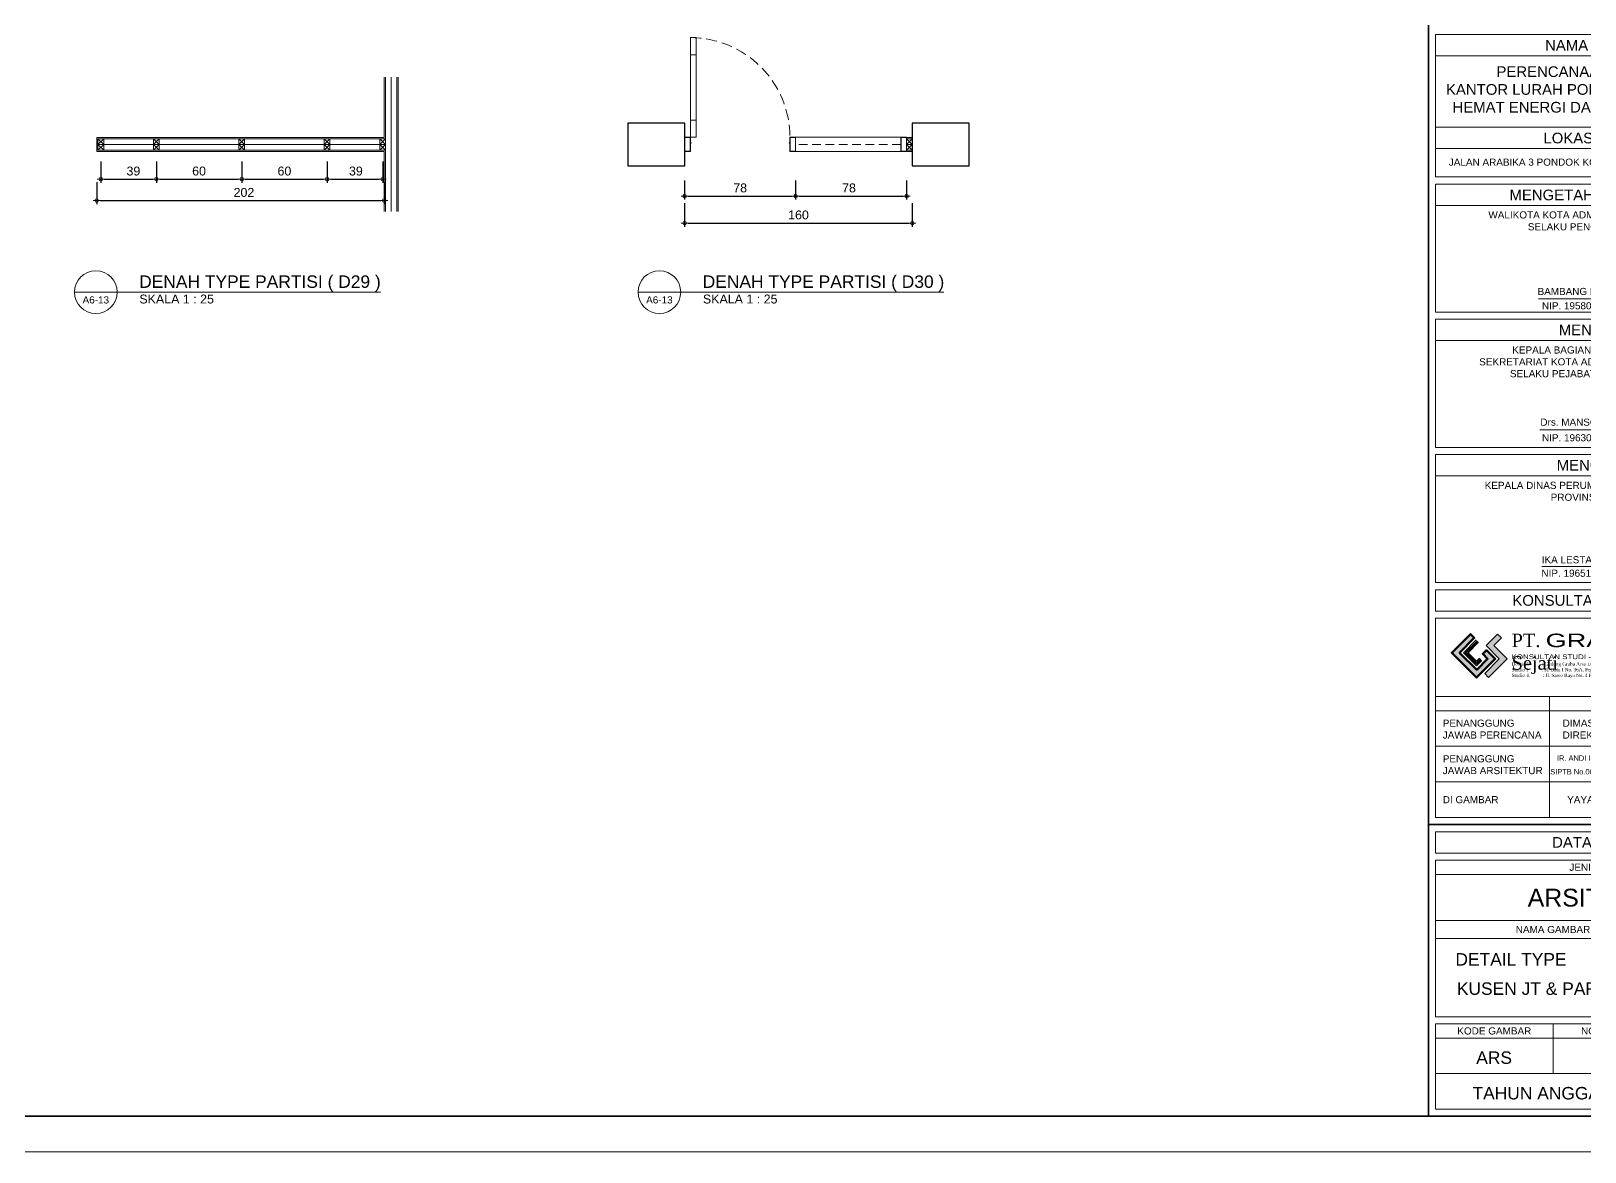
# Model space of a CAD drawing. Header units: millimetres. Extents: x -11 to 1625, y -267 to 180.
# Drawn here: x 944.93 to 988.61, y -102 to -70.5 of the extents above; entities that cross this region are included whole.
import ezdxf
from ezdxf.enums import TextEntityAlignment as Align

# ---------------------------------------------------------------- set-up
doc = ezdxf.new("R2010")
doc.units = ezdxf.units.MM
doc.linetypes.add('HIDDEN', pattern=[0.375, 0.25, -0.125])
for name, color, linetype, lineweight in [('ars', 11, 'Continuous', 5), ('GRS KOP', 1, 'Continuous', 35), ('KOLOM', 1, 'Continuous', 30), ('kop', 7, 'Continuous', 20), ('kus', 63, 'Continuous', 15), ('logo', 7, 'Continuous', 50), ('not', 7, 'Continuous', 20), ('PARTISI', 190, 'Continuous', 9), ('u', 6, 'Continuous', 20)]:
    doc.layers.add(name, color=color, linetype=linetype, lineweight=lineweight)
doc.styles.add('BARU', font='complex.shx')
doc.styles.get("Standard").update_dxf_attribs({"font": 'ARIALUNI.TTF'})
doc.dimstyles.new('SK-25', dxfattribs={"dimtxt": 0.25, "dimasz": 0.1, "dimexe": 0.1, "dimexo": 0, "dimgap": 0.1, "dimtad": 1, "dimdec": 0, "dimlfac": 25, "dimzin": 12, "dimdsep": 46, "dimtxsty": 'Standard', "dimblk": 'BULAT', "dimcen": 0.1, "dimclrd": 256, "dimadec": 0, "dimazin": 3, "dimtfac": 1, "dimtdec": 0, "dimtofl": 0, "dimtmove": 0, "dimatfit": 3, "dimldrblk": 'BULAT', "dimfxl": 0, "dimtolj": 1, "dimtzin": 0, "dimarcsym": 0})

# ---------------------------------------------------------------- blocks, each defined once
blk = doc.blocks.new('logo granitindo baru')
at = {"layer": 'logo'}
for points in [[(1.03, 1.463), (0.916, 1.574), (0.366, 1.024), (1.1, 0.289), (1.652, 0.843), (1.392, 1.098), (1.281, 0.987), (1.423, 0.84), (1.102, 0.519), (0.594, 1.025)], [(1.721, 1.576), (1.381, 1.236), (1.771, 0.842), (1.341, 0.407), (1.454, 0.294), (2.001, 0.844), (1.609, 1.237), (1.835, 1.464)]]:
    blk.add_hatch(color=8, dxfattribs=at).paths.add_polyline_path(points)
blk.add_lwpolyline([(1.03, 1.463), (0.916, 1.574), (0.366, 1.024), (1.1, 0.289), (1.652, 0.843), (1.392, 1.098), (1.281, 0.987), (1.423, 0.84), (1.102, 0.519), (0.594, 1.025), (1.03, 1.463), (0.916, 1.574)], dxfattribs=at)
at = {"layer": 'logo', "lineweight": 13}
for points in [[(1.089, 1.403), (0.713, 1.026), (1.101, 0.638), (1.258, 0.794)], [(1.112, 1.38), (0.759, 1.026), (1.101, 0.683), (1.235, 0.817)], [(1.134, 1.357), (0.803, 1.026), (1.101, 0.728), (1.213, 0.839)], [(1.157, 1.334), (0.85, 1.026), (1.101, 0.775), (1.189, 0.863)]]:
    blk.add_lwpolyline(points, dxfattribs=at)
at = {"layer": 'logo', "lineweight": 0}
blk.add_lwpolyline([(1.721, 1.576), (1.381, 1.236), (1.771, 0.842), (1.341, 0.407), (1.454, 0.294), (2.001, 0.844), (1.609, 1.237), (1.835, 1.464), (1.721, 1.576)], dxfattribs=at)
at = {"layer": 'logo', "insert": (2.134, 1.589), "char_height": 0.4, "width": 7.66452, "attachment_point": 1}
blk.add_mtext('{\\fTimes New Roman|b0|i0|c0|p18;PT. \\fCityBlueprint|b0|i0|c2|p2;\\W1.5;GRANITINDO \\fTimes New Roman|b0|i0|c0|p18;\\W1;Cipta Sejati}', dxfattribs=at)
at = {"layer": 'logo', "insert": (2.134, 0.975), "char_height": 0.1, "attachment_point": 1}
blk.add_mtext_dynamic_manual_height_columns('{\\f@Arial Unicode MS|b0|i0|c0|p34;\\H1.4x;\\W1.2;KONSULTAN STUDI - PERENCANA - PENGAWAS - MANAJEMEN\\fTimes New Roman|b0|i0|c0|p18;\\P\\pt0.9;\\H0.71429x;\\W1;Domisili ^I: Gedung Graha Arsa Lt. 4 Jl.Siaga Raya No. 31, Pejaten Barat, Jakarta Selatan 12510\\PStudio I ^I: Jl. Batu I No. 36A, Pejaten Timur, Jakarta Selatan 12510 Tlp. 021 - 71082879 Fax. 021 - 7972072\\PStudio II          : Jl. Sawo Raya No. 4 Rawamangun, Jakarta Timur 13220 Telp / Fax. 021 - 4717152}', width=9.56937, gutter_width=0, heights=[1.67], dxfattribs=at)
blk = doc.blocks.new('kop')
at = {"layer": 'GRS KOP'}
for p, q in [((73, 1), (73, 54)), ((73, 9.2), (83, 9.2))]:
    blk.add_line(p, q, dxfattribs=at)
blk.add_lwpolyline([(1, 54), (83, 54), (83, 1), (1, 1)], close=True, dxfattribs=at)
at = {"layer": 'kop'}
for p, q in [((73.2, 27.4), (73.2, 31.4)), ((82.8, 31.4), (73.2, 31.4)), ((82.8, 30.8), (73.2, 30.8)), ((82.8, 28.8), (73.2, 28.8)), ((82.8, 28.2), (73.2, 28.2)), ((82.8, 27.4), (73.2, 27.4)), ((73.2, 23.6), (73.2, 27.2)), ((82.8, 27.2), (73.2, 27.2)), ((82.8, 26.6), (73.2, 26.6)), ((82.8, 23.6), (73.2, 23.6)), ((76.089, 23.976), (79.928, 23.976)), ((73.2, 19.8), (73.2, 23.4)), ((82.8, 23.4), (73.2, 23.4)), ((82.8, 22.8), (73.2, 22.8)), ((76.127, 20.296), (79.863, 20.296)), ((82.8, 19.8), (73.2, 19.8)), ((73.2, 16), (73.2, 19.6)), ((82.8, 19.6), (73.2, 19.6)), ((82.8, 19), (73.2, 19)), ((82.8, 16), (73.2, 16)), ((73.2, 9.4), (73.2, 15)), ((82.8, 15), (73.2, 15)), ((82.8, 12.8), (73.2, 12.8)), ((76.4, 9.4), (76.4, 12.8)), ((82.8, 12.4), (73.2, 12.4)), ((73.2, 12.4), (73.2, 11.4)), ((82.8, 11.4), (73.2, 11.4)), ((82.8, 10.4), (73.2, 10.4)), ((82.8, 9.4), (73.2, 9.4)), ((73.2, 7.8), (82.8, 7.8)), ((73.2, 6.5), (82.8, 6.5)), ((73.2, 6), (82.8, 6)), ((76.5, 2.2), (76.5, 3.6)), ((73.2, 3.2), (82.8, 3.2)), ((73.2, 2.2), (82.8, 2.2))]:
    blk.add_line(p, q, dxfattribs=at)
at = {"layer": 'kop', "color": 7}
blk.add_line((0, 0), (84, 0), dxfattribs=at)
at = {"layer": 'kop'}
blk.add_lwpolyline([(76.189, 16.449), (79.826, 16.449)], dxfattribs=at)
for points in [[(73.2, 15.2), (82.8, 15.2), (82.8, 15.8), (73.2, 15.8)], [(73.2, 8.4), (82.8, 8.4), (82.8, 9), (73.2, 9)], [(73.2, 3.8), (82.8, 3.8), (82.8, 8.2), (73.2, 8.2)], [(73.2, 1.2), (82.8, 1.2), (82.8, 3.6), (73.2, 3.6)]]:
    blk.add_lwpolyline(points, close=True, dxfattribs=at)
at = {"xscale": 0.9500000000000455, "yscale": 0.9500000000000455, "zscale": 0.9500000000000455}
blk.add_blockref('logo granitindo baru', (73.307, 13.056), dxfattribs=at)
at = {"layer": 'kop'}
for s, height, p in [('NAMA KEGIATAN', 0.3, (78, 31.1)), ('LOKASI / ALAMAT', 0.3, (78, 28.5)), ('JALAN ARABIKA 3 PONDOK KOPI, DURENSAWIT, JAKARTA TIMUR', 0.2, (77.986, 27.8)), ('MENGETAHUI / MENCATAT', 0.3, (78, 26.9)), ('BAMBANG MUSYAWARDANA', 0.19926, (78.007, 24.183)), ('NIP. 19580928 198703 1 003', 0.19926, (78.007, 23.78)), ('MENYETUJUI', 0.3, (78, 23.1)), ('Drs. MANSON SINAGA, M.Si.', 0.19926, (78.009, 20.496)), ('NIP. 19630114 198503 1 008', 0.19926, (78.009, 20.071)), ('MENGETAHUI', 0.3, (78, 19.3)), ('IKA LESTARI AJI, S.E., M.M.', 0.2, (77.999, 16.625)), ('NIP. 19651215 198503 2 003', 0.2, (77.999, 16.264)), ('KONSULTAN PERENCANA', 0.3, (78, 15.5)), ('DATA GAMBAR', 0.3, (78, 8.7)), ('JENIS GAMBAR', 0.2, (78, 8)), ('ARSITEKTUR', 0.5, (78, 7.146)), ('NAMA GAMBAR', 0.2, (76.5, 6.25)), ('KODE GAMBAR', 0.2, (74.85, 3.4)), ('NO. LEMBAR', 0.2, (78.15, 3.4)), ('ARS', 0.35, (74.844, 2.65)), ('TAHUN ANGGARAN', 0.35, (76.545, 1.65))]:
    blk.add_text(s, height=height, dxfattribs=at).set_placement(p, align=Align.MIDDLE)
blk.add_text('SIPTB No.0066/P/A-A/DPPB/1-2012', height=0.15, dxfattribs=at).set_placement((78.122, 10.609), align=Align.CENTER)
at = {"layer": 'kop', "insert": (73.464, 30.51), "char_height": 0.3, "attachment_point": 1}
blk.add_mtext_dynamic_manual_height_columns('\\pi1.446;PERENCANAAN REHAB TOTAL \\P\\pi0.026798;KANTOR LURAH PONDOK KOPI BERKONSEP \\P\\pi0.21087;HEMAT ENERGI DAN RAMAH LINGKUNGAN', width=9.06362, gutter_width=1.5, heights=[0], dxfattribs=at)
at = {"layer": 'kop', "char_height": 0.2, "attachment_point": 1, "style": 'BARU'}
for s, width, insert in [('\\pi0.65609;{\\fArial|b0|i0|c0|p34;WALIKOTA KOTA ADMINISTRASI JAKARTA TIMUR\\P\\pi1.7645;SELAKU PENGGUNA ANGGARAN}', 7.94943, (74.027, 26.434)), ('\\pi1.5072;{\\fArial|b0|i0|c0|p34;KEPALA BAGIAN TATA PEMERINTAHAN\\P\\pi0.57794;SEKRETARIAT KOTA ADMINISTRASI JAKARTA TIMUR\\P\\pi1.4412;SELAKU PEJABAT PEMBUAT KOMITMEN}', 8.28085, (73.847, 22.638)), ('\\pi1.1521;{\\fArial|b0|i0|c0|p34;KEPALA DINAS PERUMAHAN DAN GEDUNG PEMDA\\P\\pi3.0079;PROVINSI DKI JAKARTA}', 9.20836, (73.427, 18.833))]:
    blk.add_mtext_dynamic_manual_height_columns(s, width=width, gutter_width=1.5, heights=[0], dxfattribs=dict(at, insert=insert))
at = {"layer": 'kop', "attachment_point": 1}
for s, insert, char_height, width in [('PENANGGUNG\\PJAWAB PERENCANA', (73.4, 12.15), 0.2, 8.33062), ('DIMAS VALINDRA, ST\\PDIREKTUR UTAMA', (76.77, 12.15), 0.2, 8.16499), ('PENANGGUNG\\PJAWAB ARSITEKTUR', (73.4, 11.15), 0.2, 8.79211), ('IR. ANDI ISKANDAR MASSERY', (76.609, 11.143), 0.15, 4.04264), ('DI GAMBAR', (73.4, 10), 0.2, 7.59768)]:
    blk.add_mtext(s, dxfattribs=dict(at, insert=insert, char_height=char_height, width=width))
at = {"layer": 'kop', "style": 'BARU', "flags": 4}
for p, height in [((73.8, 5.4), 0.35), ((80.303, 5.382), 0.25), ((73.8, 4.9), 0.35), ((80.303, 4.882), 0.25), ((73.8, 4.4), 0.35), ((80.303, 4.382), 0.25)]:
    blk.add_attdef('-', p, '', height=height, dxfattribs=at)
at = {"layer": 'kop', "flags": 4}
for tag, p in [('AR-00', (78.057, 2.648)), ('00', (81.238, 2.647))]:
    blk.add_attdef(tag, text='', height=0.35, dxfattribs=at).set_placement(p, align=Align.MIDDLE)
blk = doc.blocks.new('BULAT')
for p, q in [((-1, 0), (1, 0)), ((0, -1), (0, 1))]:
    blk.add_line(p, q)
blk.add_circle((0, 0), 0.5)
blk = doc.blocks.new('*D1962')
at = {"layer": 'Defpoints', "color": 0, "ltscale": 0.15}
for p in [(946.771, -74.746), (954.855, -74.746), (954.855, -75.263)]:
    blk.add_point(p, dxfattribs=at)
at = {"layer": 'u', "color": 0, "lineweight": -2, "ltscale": 0.15}
for p, q in [((946.771, -74.746), (946.771, -75.363)), ((954.855, -74.746), (954.855, -75.363))]:
    blk.add_line(p, q, dxfattribs=at)
at = {"layer": 'u', "lineweight": -2, "ltscale": 0.15}
blk.add_line((946.871, -75.263), (954.755, -75.263), dxfattribs=at)
at = {"layer": 'u', "lineweight": -2, "ltscale": 0.15, "xscale": 0.1, "yscale": 0.1, "zscale": 0.1, "rotation": 180}
blk.add_blockref('BULAT', (946.771, -75.263), dxfattribs=at)
at = {"layer": 'u', "lineweight": -2, "ltscale": 0.15, "xscale": 0.1, "yscale": 0.1, "zscale": 0.1}
blk.add_blockref('BULAT', (954.855, -75.263), dxfattribs=at)
at = {"layer": 'u', "color": 0, "ltscale": 0.15, "insert": (950.911, -75.035), "char_height": 0.25, "attachment_point": 5}
blk.add_mtext('\\A1;202', dxfattribs=at)
blk = doc.blocks.new('*D1963')
at = {"layer": 'Defpoints', "color": 0, "ltscale": 0.15}
for p in [(948.449, -74.163), (950.849, -74.163), (950.849, -74.663)]:
    blk.add_point(p, dxfattribs=at)
at = {"layer": 'u', "color": 0, "lineweight": -2, "ltscale": 0.15}
for p, q in [((948.449, -74.163), (948.449, -74.763)), ((950.849, -74.163), (950.849, -74.763))]:
    blk.add_line(p, q, dxfattribs=at)
at = {"layer": 'u', "lineweight": -2, "ltscale": 0.15}
blk.add_line((948.549, -74.663), (950.749, -74.663), dxfattribs=at)
at = {"layer": 'u', "lineweight": -2, "ltscale": 0.15, "xscale": 0.1, "yscale": 0.1, "zscale": 0.1, "rotation": 180}
blk.add_blockref('BULAT', (948.449, -74.663), dxfattribs=at)
at = {"layer": 'u', "lineweight": -2, "ltscale": 0.15, "xscale": 0.1, "yscale": 0.1, "zscale": 0.1}
blk.add_blockref('BULAT', (950.849, -74.663), dxfattribs=at)
at = {"layer": 'u', "color": 0, "ltscale": 0.15, "insert": (949.649, -74.435), "char_height": 0.25, "attachment_point": 5}
blk.add_mtext('\\A1;60', dxfattribs=at)
blk = doc.blocks.new('*D1964')
at = {"layer": 'Defpoints', "color": 0, "ltscale": 0.15}
for p in [(950.849, -74.163), (953.249, -74.163), (953.249, -74.663)]:
    blk.add_point(p, dxfattribs=at)
at = {"layer": 'u', "color": 0, "lineweight": -2, "ltscale": 0.15}
for p, q in [((950.849, -74.163), (950.849, -74.763)), ((953.249, -74.163), (953.249, -74.763))]:
    blk.add_line(p, q, dxfattribs=at)
at = {"layer": 'u', "lineweight": -2, "ltscale": 0.15}
blk.add_line((950.949, -74.663), (953.149, -74.663), dxfattribs=at)
at = {"layer": 'u', "lineweight": -2, "ltscale": 0.15, "xscale": 0.1, "yscale": 0.1, "zscale": 0.1, "rotation": 180}
blk.add_blockref('BULAT', (950.849, -74.663), dxfattribs=at)
at = {"layer": 'u', "lineweight": -2, "ltscale": 0.15, "xscale": 0.1, "yscale": 0.1, "zscale": 0.1}
blk.add_blockref('BULAT', (953.249, -74.663), dxfattribs=at)
at = {"layer": 'u', "color": 0, "ltscale": 0.15, "insert": (952.049, -74.435), "char_height": 0.25, "attachment_point": 5}
blk.add_mtext('\\A1;60', dxfattribs=at)
blk = doc.blocks.new('*D1965')
at = {"layer": 'Defpoints', "color": 0, "ltscale": 0.15}
for p in [(953.249, -74.163), (954.811, -74.163), (954.811, -74.663)]:
    blk.add_point(p, dxfattribs=at)
at = {"layer": 'u', "color": 0, "lineweight": -2, "ltscale": 0.15}
for p, q in [((953.249, -74.163), (953.249, -74.763)), ((954.811, -74.163), (954.811, -74.763))]:
    blk.add_line(p, q, dxfattribs=at)
at = {"layer": 'u', "lineweight": -2, "ltscale": 0.15}
blk.add_line((953.349, -74.663), (954.711, -74.663), dxfattribs=at)
at = {"layer": 'u', "lineweight": -2, "ltscale": 0.15, "xscale": 0.1, "yscale": 0.1, "zscale": 0.1, "rotation": 180}
blk.add_blockref('BULAT', (953.249, -74.663), dxfattribs=at)
at = {"layer": 'u', "lineweight": -2, "ltscale": 0.15, "xscale": 0.1, "yscale": 0.1, "zscale": 0.1}
blk.add_blockref('BULAT', (954.811, -74.663), dxfattribs=at)
at = {"layer": 'u', "color": 0, "ltscale": 0.15, "insert": (954.057, -74.435), "char_height": 0.25, "attachment_point": 5}
blk.add_mtext('\\A1;39', dxfattribs=at)
blk = doc.blocks.new('*D1966')
at = {"layer": 'Defpoints', "color": 0, "ltscale": 0.15}
for p in [(946.887, -74.163), (948.449, -74.163), (948.449, -74.663)]:
    blk.add_point(p, dxfattribs=at)
at = {"layer": 'u', "color": 0, "lineweight": -2, "ltscale": 0.15}
for p, q in [((946.887, -74.163), (946.887, -74.763)), ((948.449, -74.163), (948.449, -74.763))]:
    blk.add_line(p, q, dxfattribs=at)
at = {"layer": 'u', "lineweight": -2, "ltscale": 0.15}
blk.add_line((946.987, -74.663), (948.349, -74.663), dxfattribs=at)
at = {"layer": 'u', "lineweight": -2, "ltscale": 0.15, "xscale": 0.1, "yscale": 0.1, "zscale": 0.1, "rotation": 180}
blk.add_blockref('BULAT', (946.887, -74.663), dxfattribs=at)
at = {"layer": 'u', "lineweight": -2, "ltscale": 0.15, "xscale": 0.1, "yscale": 0.1, "zscale": 0.1}
blk.add_blockref('BULAT', (948.449, -74.663), dxfattribs=at)
at = {"layer": 'u', "color": 0, "ltscale": 0.15, "insert": (947.803, -74.435), "char_height": 0.25, "attachment_point": 5}
blk.add_mtext('\\A1;39', dxfattribs=at)
blk = doc.blocks.new('Ndtpd')
blk.add_line((0.747, 0), (-0.747, 0))
blk.add_circle((0, 0), 0.747)
at = {"flags": 4}
for tag, height, p in [('NO', 0.5, (0, 0.148)), ('NOLBR', 0.3, (0, -0.398))]:
    blk.add_attdef(tag, text='', height=height, dxfattribs=at).set_placement(p, align=Align.CENTER)
for tag, p, height in [('NDTPD', (1.516, 0.148), 0.5), ('SKALA', (1.523, -0.398), 0.3)]:
    blk.add_attdef(tag, p, '', height=height, dxfattribs=at)
blk = doc.blocks.new('*D2210')
at = {"layer": 'Defpoints', "color": 0, "ltscale": 0.15}
for p in [(963.301, -74.7), (966.421, -74.7), (966.421, -75.136)]:
    blk.add_point(p, dxfattribs=at)
at = {"layer": 'u', "color": 0, "lineweight": -2, "ltscale": 0.15}
for p, q in [((963.301, -74.7), (963.301, -75.236)), ((966.421, -74.7), (966.421, -75.236))]:
    blk.add_line(p, q, dxfattribs=at)
at = {"layer": 'u', "lineweight": -2, "ltscale": 0.15}
blk.add_line((963.401, -75.136), (966.321, -75.136), dxfattribs=at)
at = {"layer": 'u', "lineweight": -2, "ltscale": 0.15, "xscale": 0.1, "yscale": 0.1, "zscale": 0.1, "rotation": 180}
blk.add_blockref('BULAT', (963.301, -75.136), dxfattribs=at)
at = {"layer": 'u', "lineweight": -2, "ltscale": 0.15, "xscale": 0.1, "yscale": 0.1, "zscale": 0.1}
blk.add_blockref('BULAT', (966.421, -75.136), dxfattribs=at)
at = {"layer": 'u', "color": 0, "ltscale": 0.15, "insert": (964.861, -74.909), "char_height": 0.25, "attachment_point": 5}
blk.add_mtext('\\A1;78', dxfattribs=at)
blk = doc.blocks.new('*D2211')
at = {"layer": 'Defpoints', "color": 0, "ltscale": 0.15}
for p in [(966.421, -74.7), (969.541, -74.7), (969.541, -75.136)]:
    blk.add_point(p, dxfattribs=at)
at = {"layer": 'u', "color": 0, "lineweight": -2, "ltscale": 0.15}
for p, q in [((966.421, -74.7), (966.421, -75.236)), ((969.541, -74.7), (969.541, -75.236))]:
    blk.add_line(p, q, dxfattribs=at)
at = {"layer": 'u', "lineweight": -2, "ltscale": 0.15}
blk.add_line((966.521, -75.136), (969.441, -75.136), dxfattribs=at)
at = {"layer": 'u', "lineweight": -2, "ltscale": 0.15, "xscale": 0.1, "yscale": 0.1, "zscale": 0.1, "rotation": 180}
blk.add_blockref('BULAT', (966.421, -75.136), dxfattribs=at)
at = {"layer": 'u', "lineweight": -2, "ltscale": 0.15, "xscale": 0.1, "yscale": 0.1, "zscale": 0.1}
blk.add_blockref('BULAT', (969.541, -75.136), dxfattribs=at)
at = {"layer": 'u', "color": 0, "ltscale": 0.15, "insert": (967.921, -74.909), "char_height": 0.25, "attachment_point": 5}
blk.add_mtext('\\A1;78', dxfattribs=at)
blk = doc.blocks.new('*D2212')
at = {"layer": 'Defpoints', "color": 0, "ltscale": 0.15}
for p in [(963.301, -75.336), (969.701, -75.336), (969.701, -75.897)]:
    blk.add_point(p, dxfattribs=at)
at = {"layer": 'u', "color": 0, "lineweight": -2, "ltscale": 0.15}
for p, q in [((963.301, -75.336), (963.301, -75.997)), ((969.701, -75.336), (969.701, -75.997))]:
    blk.add_line(p, q, dxfattribs=at)
at = {"layer": 'u', "lineweight": -2, "ltscale": 0.15}
blk.add_line((963.401, -75.897), (969.601, -75.897), dxfattribs=at)
at = {"layer": 'u', "lineweight": -2, "ltscale": 0.15, "xscale": 0.1, "yscale": 0.1, "zscale": 0.1, "rotation": 180}
blk.add_blockref('BULAT', (963.301, -75.897), dxfattribs=at)
at = {"layer": 'u', "lineweight": -2, "ltscale": 0.15, "xscale": 0.1, "yscale": 0.1, "zscale": 0.1}
blk.add_blockref('BULAT', (969.701, -75.897), dxfattribs=at)
at = {"layer": 'u', "color": 0, "ltscale": 0.15, "insert": (966.501, -75.669), "char_height": 0.25, "attachment_point": 5}
blk.add_mtext('\\A1;160', dxfattribs=at)
blk = doc.blocks.new('P 70')
at = {"linetype": 'HIDDEN', "ltscale": 0.3}
blk.add_lwpolyline([(-0.74, 0.1, -0.414214), (-0.04, 0.8, -1.303225)], format="xyb", dxfattribs=at)
for points in [[(-0.04, 0.8), (-0.08, 0.8), (-0.08, 0.68), (-0.04, 0.68)], [(-0.04, 0.68), (-0.08, 0.68), (-0.08, 0.22), (-0.04, 0.22)], [(-0.04, 0.1), (-0.08, 0.1), (-0.08, 0.22), (-0.04, 0.22)], [(-0.735, 0.06), (-0.74, 0.06), (-0.74, 0.061), (-0.74, 0.1), (-0.78, 0.1), (-0.78, 0), (-0.74, 0), (-0.74, 0.056), (-0.735, 0.058)], [(-0.742, 0.002), (-0.778, 0.002), (-0.778, 0.098), (-0.742, 0.098)], [(-0.045, 0.06), (-0.04, 0.06), (-0.04, 0.061), (-0.04, 0.1), (0, 0.1), (0, 0), (-0.04, 0), (-0.04, 0.056), (-0.045, 0.058)], [(-0.038, 0.002), (-0.002, 0.002), (-0.002, 0.098), (-0.038, 0.098)]]:
    blk.add_lwpolyline(points, close=True)
blk = doc.blocks.new('K1')
at = {"layer": 'KOLOM'}
blk.add_lwpolyline([(0.2, 0.15), (-0.2, 0.15), (-0.2, -0.15), (0.2, -0.15), (0.2, 0.15)], dxfattribs=at)

msp = doc.modelspace()

# ---------------------------------------------------------------- linework, layer by layer
at = {"layer": 'ars'}
for p, q in [((954.855435, -73.488779), (954.855435, -71.7947077)), ((955.247435, -71.7947077), (955.247435, -75.5748503)), ((954.855435, -73.488779), (946.771435, -73.488779)), ((946.771435, -73.880779), (946.771435, -73.488779)), ((946.967435, -73.684779), (946.807435, -73.524779)), ((946.807435, -73.684779), (946.967435, -73.524779)), ((946.807435, -73.844779), (946.967435, -73.684779)), ((946.967435, -73.844779), (946.807435, -73.684779)), ((948.529435, -73.684779), (948.369435, -73.524779)), ((948.369435, -73.684779), (948.529435, -73.524779)), ((948.369435, -73.844779), (948.529435, -73.684779)), ((948.529435, -73.844779), (948.369435, -73.684779)), ((950.929435, -73.684779), (950.769435, -73.524779)), ((950.769435, -73.684779), (950.929435, -73.524779)), ((950.769435, -73.844779), (950.929435, -73.684779)), ((950.929435, -73.844779), (950.769435, -73.684779)), ((953.329435, -73.684779), (953.169435, -73.524779)), ((953.169435, -73.684779), (953.329435, -73.524779)), ((953.169435, -73.844779), (953.329435, -73.684779)), ((953.329435, -73.844779), (953.169435, -73.684779)), ((954.891435, -73.684779), (954.731435, -73.524779)), ((954.731435, -73.684779), (954.891435, -73.524779)), ((954.731435, -73.844779), (954.891435, -73.684779)), ((954.891435, -73.844779), (954.731435, -73.684779)), ((969.7014135, -73.488779), (969.5414135, -73.488779)), ((969.5414135, -73.524779), (969.7014135, -73.684779)), ((969.7014135, -73.524779), (969.5414135, -73.684779)), ((969.7014135, -73.684779), (969.5414135, -73.844779)), ((969.5414135, -73.684779), (969.7014135, -73.844779)), ((954.855435, -73.880779), (946.771435, -73.880779)), ((954.855435, -73.880779), (954.855435, -75.5748503)), ((969.7014135, -73.880779), (969.5414135, -73.880779))]:
    msp.add_line(p, q, dxfattribs=at)
at = {"layer": 'kus'}
for p, q in [((969.3814135, -73.484779), (966.4214135, -73.484779)), ((969.3814135, -73.884779), (966.4214135, -73.884779))]:
    msp.add_line(p, q, dxfattribs=at)
at = {"layer": 'kus', "linetype": 'HIDDEN'}
msp.add_line((969.3814135, -73.684779), (966.4214135, -73.684779), dxfattribs=at)
at = {"layer": 'kus'}
for points in [[(969.3814135, -73.884779), (969.5414135, -73.884779), (969.5414135, -73.484779), (969.3814135, -73.484779)], [(969.3894135, -73.876779), (969.5334135, -73.876779), (969.5334135, -73.492779), (969.3894135, -73.492779)]]:
    msp.add_lwpolyline(points, close=True, dxfattribs=at)
at = {"layer": 'not'}
for p, q in [((947.3469716, -77.8353092), (954.7474636, -77.8353092)), ((963.1907548, -77.8353092), (970.5912468, -77.8353092))]:
    msp.add_line(p, q, dxfattribs=at)
at = {"layer": 'PARTISI'}
for p, q in [((954.891435, -75.5748503), (954.891435, -71.7947077)), ((955.051435, -75.5748503), (955.051435, -71.7947077)), ((955.211435, -71.7947077), (955.211435, -75.5748503)), ((946.807435, -73.524779), (954.891435, -73.524779)), ((946.807435, -73.524779), (946.807435, -73.844779)), ((946.807435, -73.684779), (954.891435, -73.684779)), ((946.967435, -73.524779), (946.967435, -73.844779)), ((948.369435, -73.524779), (948.369435, -73.844779)), ((948.529435, -73.524779), (948.529435, -73.844779)), ((950.769435, -73.524779), (950.769435, -73.844779)), ((950.929435, -73.524779), (950.929435, -73.844779)), ((953.169435, -73.524779), (953.169435, -73.844779)), ((953.329435, -73.524779), (953.329435, -73.844779)), ((954.731435, -73.524779), (954.731435, -73.844779)), ((954.891435, -73.524779), (954.891435, -73.844779)), ((969.7014135, -73.524779), (969.5414135, -73.524779)), ((969.5414135, -73.684779), (969.7014135, -73.684779)), ((969.7014135, -73.524779), (969.7014135, -73.844779)), ((954.891435, -73.844779), (946.807435, -73.844779)), ((969.7014135, -73.844779), (969.5414135, -73.844779))]:
    msp.add_line(p, q, dxfattribs=at)

# ---------------------------------------------------------------- block references
at = {"layer": 'KOLOM', "xscale": 4, "yscale": 4, "zscale": 4, "rotation": 180}
for p in [(962.5014135, -73.684779), (970.5014135, -73.684779)]:
    msp.add_blockref('K1', p, dxfattribs=at)
at = {"layer": 'kop'}
ref = msp.add_blockref('kop', (911.2141622, -102), dxfattribs=at)
ref.add_attrib('-', 'DETAIL TYPE ', (984.9704976, -96.7631095), dxfattribs={"height": 0.35, "flags": 4})
ref.add_attrib('-', 'KUSEN JT & PARTISI', (985.011234, -97.5859851), dxfattribs={"height": 0.35, "flags": 4})
ref.add_attrib('-', 'YAYAT HIDAYAT', dxfattribs={"height": 0.2}).set_placement((989.2141622, -92.1), align=Align.MIDDLE)
at = {"layer": 'kus', "xscale": -4, "yscale": 4, "zscale": 4, "rotation": 359.9999999424109}
msp.add_blockref('P 70', (963.3014135, -73.884779), dxfattribs=at)
at = {"layer": 'not'}
ref = msp.add_blockref('Ndtpd', (946.7469716, -77.8353092), dxfattribs=dict(at, xscale=0.803212851405533, yscale=0.803212851405533, zscale=0.803212851405533))
ref.add_attrib('NDTPD', 'DENAH TYPE PARTISI ( D29 )', (947.9646563, -77.7167834), dxfattribs={"layer": '0', "height": 0.35, "flags": 4})
ref.add_attrib('NOLBR', 'A6-13', dxfattribs={"layer": '0', "height": 0.2, "flags": 4}).set_placement((946.7466444, -78.1552791), align=Align.CENTER)
ref.add_attrib('SKALA', 'SKALA 1 : 25', (947.9704563, -78.1552791), dxfattribs={"layer": '0', "height": 0.25, "flags": 4})
ref = msp.add_blockref('Ndtpd', (962.5907548, -77.8353092), dxfattribs=dict(at, xscale=0.803212851405533, yscale=0.803212851405533, zscale=0.803212851405533))
ref.add_attrib('NDTPD', 'DENAH TYPE PARTISI ( D30 )', (963.8084395, -77.7167834), dxfattribs={"layer": '0', "height": 0.35, "flags": 4})
ref.add_attrib('NOLBR', 'A6-13', dxfattribs={"layer": '0', "height": 0.2, "flags": 4}).set_placement((962.5904276, -78.1552791), align=Align.CENTER)
ref.add_attrib('SKALA', 'SKALA 1 : 25', (963.8142395, -78.1552791), dxfattribs={"layer": '0', "height": 0.25, "flags": 4})

# ---------------------------------------------------------------- dimensions: what is measured, and where the dimension line sits
at = {"layer": 'u', "ltscale": 0.15}
for base, p1, p2, picture, middle in [((948.449435, -74.6627211), (946.887435, -74.1627211), (948.449435, -74.1627211), '*D1966', (947.803435, -74.6627211)), ((950.849435, -74.6627211), (948.449435, -74.1627211), (950.849435, -74.1627211), '*D1963', (949.649435, -74.6627211)), ((953.249435, -74.6627211), (950.849435, -74.1627211), (953.249435, -74.1627211), '*D1964', (952.049435, -74.6627211)), ((954.811435, -74.6627211), (953.249435, -74.1627211), (954.811435, -74.1627211), '*D1965', (954.057435, -74.6627211)), ((966.4214135, -75.1364104), (963.3014135, -74.7002201), (966.4214135, -74.7002201), '*D2210', (964.8614135, -75.1364104)), ((969.5414135, -75.1364104), (966.4214135, -74.7002201), (969.5414135, -74.7002201), '*D2211', (967.9214135, -75.1364104)), ((954.855435, -75.2627211), (946.771435, -74.746151), (954.855435, -74.746151), '*D1962', (950.911435, -75.2627211))]:
    dim = msp.add_linear_dim(base=base, p1=p1, p2=p2, dimstyle='SK-25', dxfattribs=at)
    dim.commit()
    dim.dimension.update_dxf_attribs({"geometry": picture, "text_midpoint": middle, "dimtype": 160})
dim = msp.add_linear_dim(base=(969.7014135, -75.8966172), p1=(963.3014135, -75.3364104), p2=(969.7014135, -75.3364104), dimstyle='SK-25', dxfattribs=at)
dim.commit()
dim.dimension.update_dxf_attribs({"geometry": '*D2212', "text_midpoint": (966.5014135, -75.6688887)})

doc.saveas('drawing.dxf')
